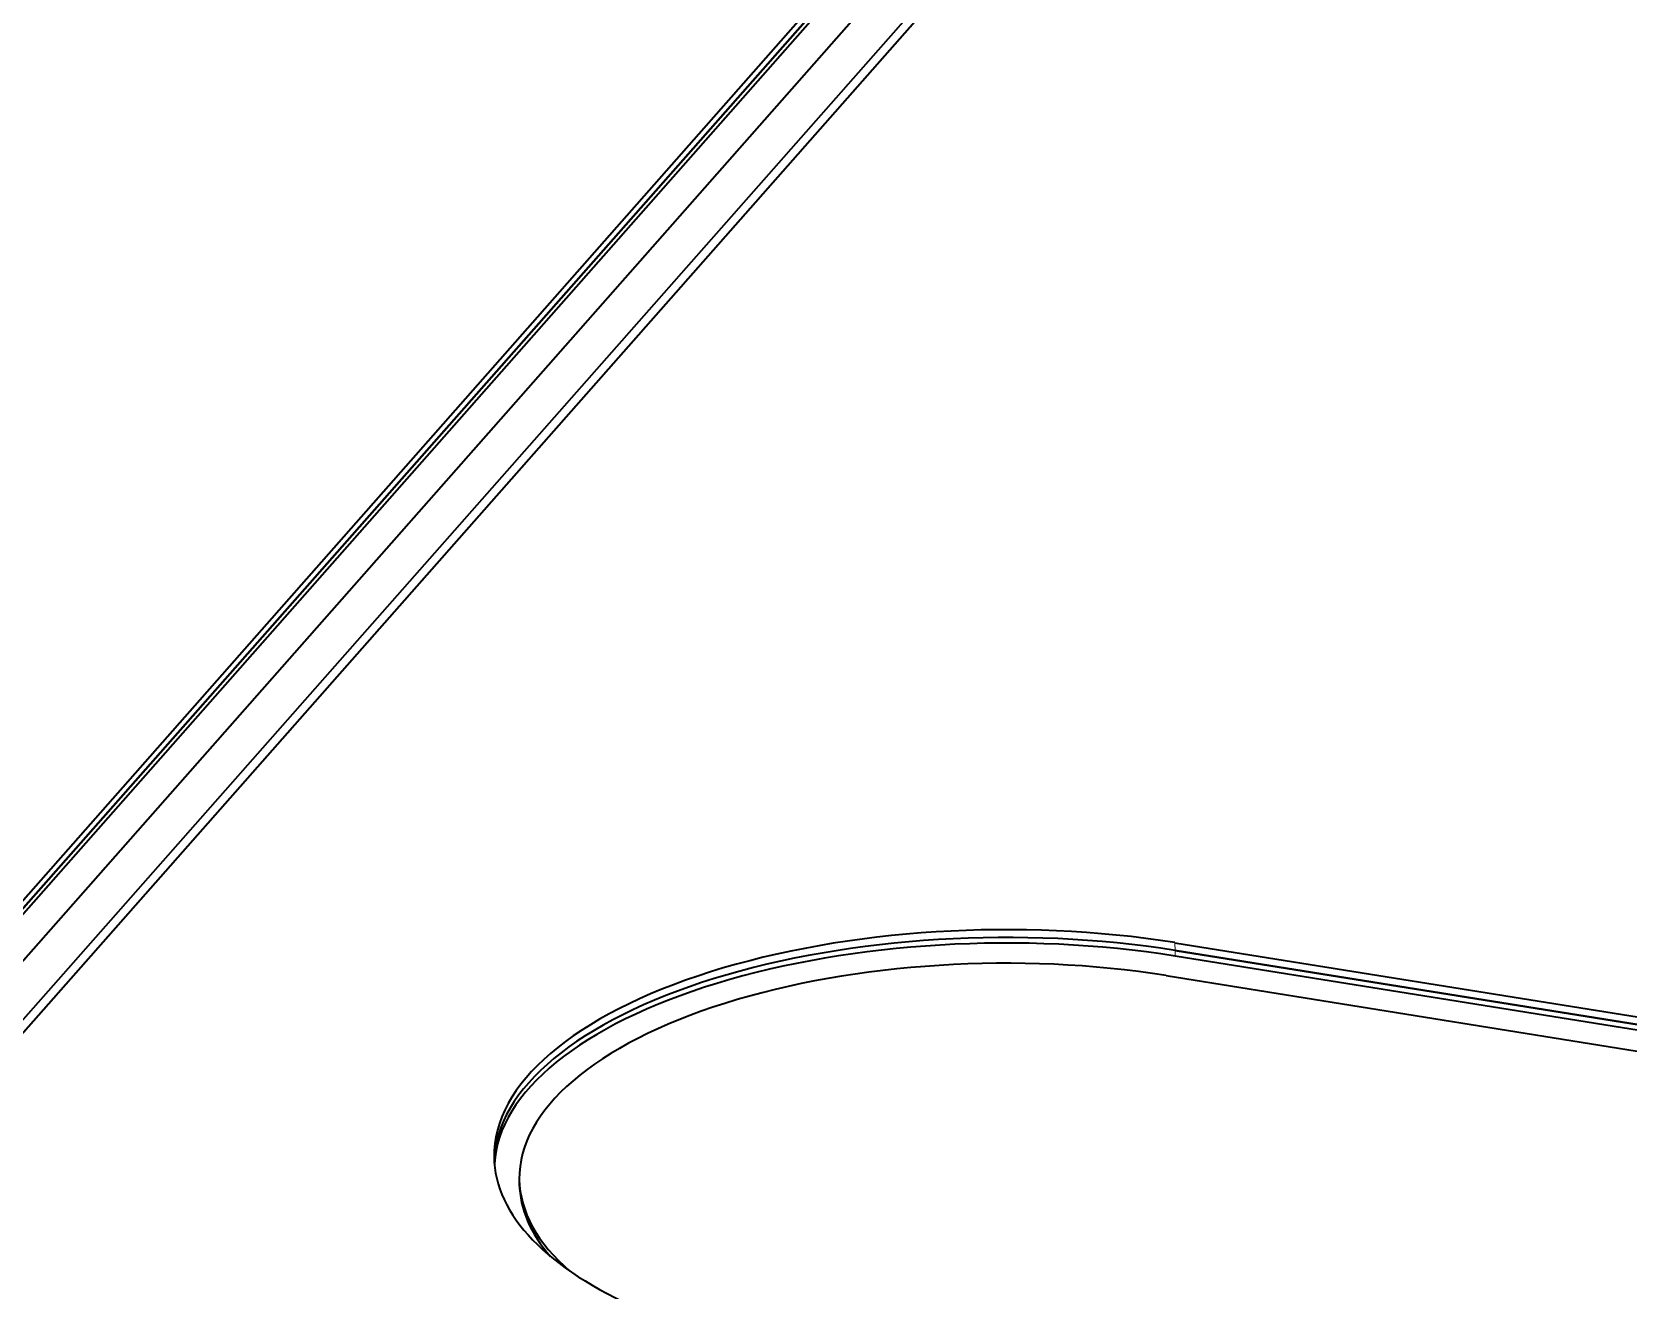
# Model space of a CAD drawing. Extents: x -1051 to 2563, y -231 to 775.
# Drawn here: x -194.55 to -162.54, y 545.32 to 570.54 of the extents above; entities that cross this region are included whole.
import ezdxf

# ---------------------------------------------------------------- set-up
doc = ezdxf.new("R2010")
doc.units = 0

msp = doc.modelspace()

# ---------------------------------------------------------------- linework, layer by layer
at = {"color": 7, "lineweight": 35}
for p, q in [((-165.732, 586.001), (-226.622, 516.975)), ((-165.729, 585.844), (-226.62, 516.818)), ((-226.62, 516.818), (-165.729, 585.844)), ((-226.618, 516.706), (-165.728, 585.732)), ((-165.157, 585.443), (-226.047, 516.417)), ((-224.575, 516.647), (-163.684, 585.673)), ((-225.135, 516.271), (-164.245, 585.297))]:
    msp.add_line(p, q, dxfattribs=at)
at = {"color": 7, "lineweight": 35, "ltscale": 0.282774}
for p, q in [((-171.628, 552.283), (-160.459, 550.494)), ((-171.625, 552.126), (-160.457, 550.337)), ((-160.457, 550.337), (-171.625, 552.126)), ((-160.455, 550.225), (-171.624, 552.014)), ((-171.803, 551.623), (-160.635, 549.833))]:
    msp.add_line(p, q, dxfattribs=at)
at = {"color": 7, "lineweight": 13, "ltscale": 0.00393}
msp.add_line((-171.625, 552.126), (-171.628, 552.283), dxfattribs=at)
at = {"color": 7, "lineweight": 13, "ltscale": 0.002805}
msp.add_line((-171.625, 552.126), (-171.624, 552.014), dxfattribs=at)
at = {"color": 7, "lineweight": 35, "ltscale": 0.002245}
msp.add_line((-184.773, 547.448), (-184.774, 547.538), dxfattribs=at)
at = {"color": 7, "lineweight": 35, "ltscale": 0.001123}
msp.add_line((-184.772, 547.403), (-184.773, 547.448), dxfattribs=at)
at = {"color": 7, "lineweight": 35}
for centre, major_axis, start_param, end_param in [((-175.283, 548.14), (9.999, 0.157), 1.189694, 3.141617), ((-175.28, 547.983), (9.999, 0.157), 1.189694, 3.123747), ((-175.28, 547.983), (-9.999, -0.157), 4.331287, 6.26534), ((-175.278, 547.871), (-9.999, -0.157), 4.331287, 6.252577), ((-175.276, 547.687), (9.499, 0.149), 1.189694, 3.141531), ((-175.283, 548.14), (9.999, 0.157), 3.141617, 3.91977), ((-175.276, 547.687), (9.499, 0.149), 3.141531, 3.601454), ((-175.274, 547.597), (9.499, 0.149), 3.141531, 3.499954), ((-175.274, 547.597), (9.499, 0.149), 3.141531, 3.499954), ((-164.114, 546.351), (9.999, 0.157), 4.742804, 6.283206)]:
    msp.add_ellipse(centre, major_axis=major_axis, ratio=0.440114, start_param=start_param, end_param=end_param, dxfattribs=at)

doc.saveas('drawing.dxf')
